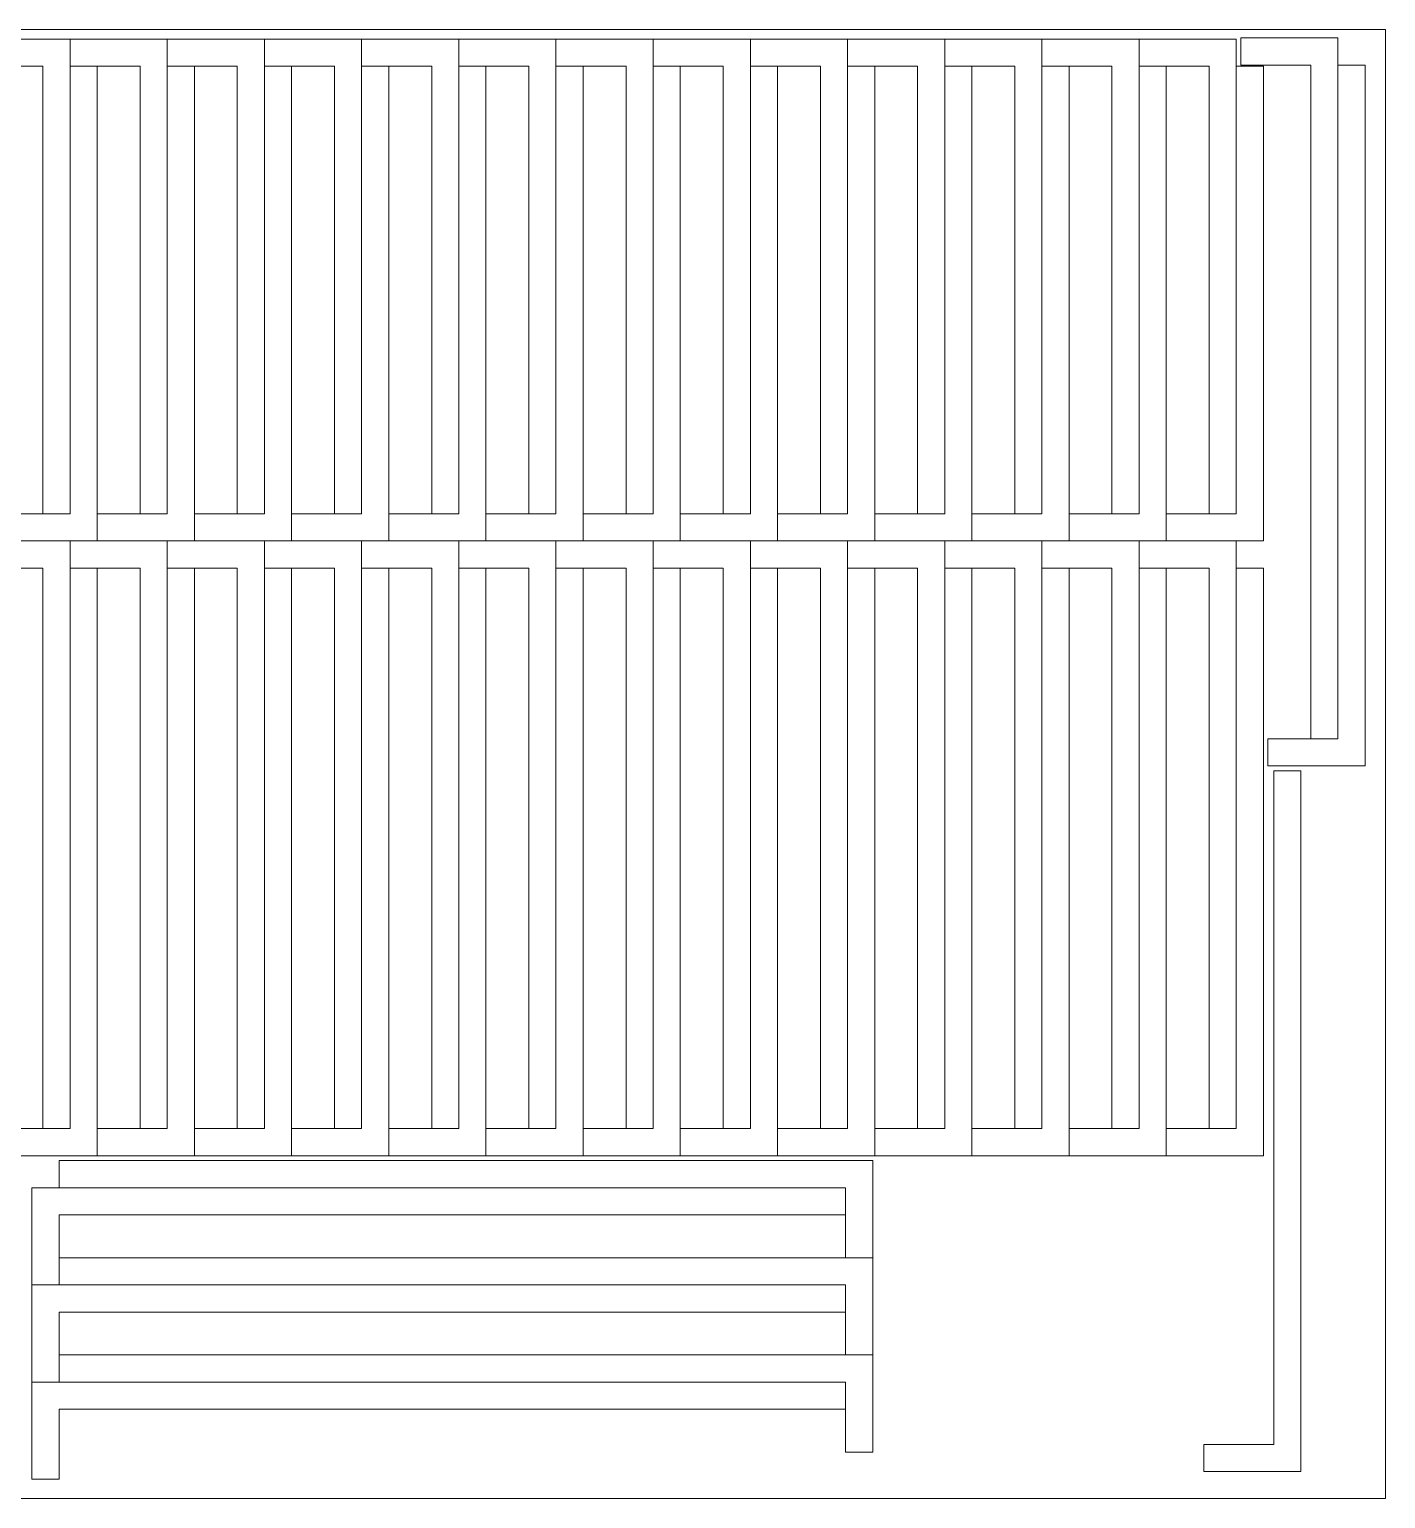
# Model space of a CAD drawing. Header units: millimetres. Extents: x 1869 to 3797, y -919 to 434.
# Drawn here: x 2198 to 2799, y -216 to 434 of the extents above; entities that cross this region are included whole.
import ezdxf

# ---------------------------------------------------------------- set-up
doc = ezdxf.new("R2010")
doc.units = ezdxf.units.MM
doc.header["$MEASUREMENT"] = 0
doc.layers.add('Layer 1', color=7, linetype='Continuous')

msp = doc.modelspace()

# ---------------------------------------------------------------- linework, layer by layer
at = {"layer": 'Layer 1', "color": 250, "lineweight": 20}
msp.add_lwpolyline([(1868.5027, -216.1091), (2798.5027, -216.1091), (2798.5027, 433.8909), (1868.5027, 433.8909), (1868.5027, -216.1091)], close=True, dxfattribs=at)
for points in [[(2173.4411, 429.5683), (2173.4411, 429.5683), (2173.4411, 417.5683), (2173.4411, 417.5683), (2173.4411, 417.5683), (2173.4411, 417.5683), (2204.4411, 417.5683), (2204.4411, 417.5683), (2204.4411, 417.5683), (2204.4411, 417.5683), (2204.4411, 219.5683), (2204.4411, 219.5683), (2204.4411, 219.5683), (2204.4411, 219.5683), (2216.4411, 219.5683), (2216.4411, 219.5683), (2216.4411, 219.5683), (2216.4411, 219.5683), (2216.4411, 417.5683), (2216.4411, 417.5683), (2216.4411, 417.5683), (2216.4411, 417.5683), (2216.4411, 429.5683), (2216.4411, 429.5683), (2216.4411, 429.5683), (2216.4411, 429.5683), (2173.4411, 429.5683), (2173.4411, 429.5683)], [(2216.4411, 429.5683), (2216.4411, 429.5683), (2216.4411, 417.5683), (2216.4411, 417.5683), (2216.4411, 417.5683), (2216.4411, 417.5683), (2247.4411, 417.5683), (2247.4411, 417.5683), (2247.4411, 417.5683), (2247.4411, 417.5683), (2247.4411, 219.5683), (2247.4411, 219.5683), (2247.4411, 219.5683), (2247.4411, 219.5683), (2259.4411, 219.5683), (2259.4411, 219.5683), (2259.4411, 219.5683), (2259.4411, 219.5683), (2259.4411, 417.5683), (2259.4411, 417.5683), (2259.4411, 417.5683), (2259.4411, 417.5683), (2259.4411, 429.5683), (2259.4411, 429.5683), (2259.4411, 429.5683), (2259.4411, 429.5683), (2216.4411, 429.5683), (2216.4411, 429.5683)], [(2259.4411, 429.5683), (2259.4411, 429.5683), (2259.4411, 417.5683), (2259.4411, 417.5683), (2259.4411, 417.5683), (2259.4411, 417.5683), (2290.4411, 417.5683), (2290.4411, 417.5683), (2290.4411, 417.5683), (2290.4411, 417.5683), (2290.4411, 219.5683), (2290.4411, 219.5683), (2290.4411, 219.5683), (2290.4411, 219.5683), (2302.4411, 219.5683), (2302.4411, 219.5683), (2302.4411, 219.5683), (2302.4411, 219.5683), (2302.4411, 417.5683), (2302.4411, 417.5683), (2302.4411, 417.5683), (2302.4411, 417.5683), (2302.4411, 429.5683), (2302.4411, 429.5683), (2302.4411, 429.5683), (2302.4411, 429.5683), (2259.4411, 429.5683), (2259.4411, 429.5683)], [(2302.4411, 429.5683), (2302.4411, 429.5683), (2302.4411, 417.5683), (2302.4411, 417.5683), (2302.4411, 417.5683), (2302.4411, 417.5683), (2333.4411, 417.5683), (2333.4411, 417.5683), (2333.4411, 417.5683), (2333.4411, 417.5683), (2333.4411, 219.5683), (2333.4411, 219.5683), (2333.4411, 219.5683), (2333.4411, 219.5683), (2345.4411, 219.5683), (2345.4411, 219.5683), (2345.4411, 219.5683), (2345.4411, 219.5683), (2345.4411, 417.5683), (2345.4411, 417.5683), (2345.4411, 417.5683), (2345.4411, 417.5683), (2345.4411, 429.5683), (2345.4411, 429.5683), (2345.4411, 429.5683), (2345.4411, 429.5683), (2302.4411, 429.5683), (2302.4411, 429.5683)], [(2345.4411, 429.5683), (2345.4411, 429.5683), (2345.4411, 417.5683), (2345.4411, 417.5683), (2345.4411, 417.5683), (2345.4411, 417.5683), (2376.4411, 417.5683), (2376.4411, 417.5683), (2376.4411, 417.5683), (2376.4411, 417.5683), (2376.4411, 219.5683), (2376.4411, 219.5683), (2376.4411, 219.5683), (2376.4411, 219.5683), (2388.4411, 219.5683), (2388.4411, 219.5683), (2388.4411, 219.5683), (2388.4411, 219.5683), (2388.4411, 417.5683), (2388.4411, 417.5683), (2388.4411, 417.5683), (2388.4411, 417.5683), (2388.4411, 429.5683), (2388.4411, 429.5683), (2388.4411, 429.5683), (2388.4411, 429.5683), (2345.4411, 429.5683), (2345.4411, 429.5683)], [(2388.4411, 429.5683), (2388.4411, 429.5683), (2388.4411, 417.5683), (2388.4411, 417.5683), (2388.4411, 417.5683), (2388.4411, 417.5683), (2419.4411, 417.5683), (2419.4411, 417.5683), (2419.4411, 417.5683), (2419.4411, 417.5683), (2419.4411, 219.5683), (2419.4411, 219.5683), (2419.4411, 219.5683), (2419.4411, 219.5683), (2431.4411, 219.5683), (2431.4411, 219.5683), (2431.4411, 219.5683), (2431.4411, 219.5683), (2431.4411, 417.5683), (2431.4411, 417.5683), (2431.4411, 417.5683), (2431.4411, 417.5683), (2431.4411, 429.5683), (2431.4411, 429.5683), (2431.4411, 429.5683), (2431.4411, 429.5683), (2388.4411, 429.5683), (2388.4411, 429.5683)], [(2431.4411, 429.5683), (2431.4411, 429.5683), (2431.4411, 417.5683), (2431.4411, 417.5683), (2431.4411, 417.5683), (2431.4411, 417.5683), (2462.4411, 417.5683), (2462.4411, 417.5683), (2462.4411, 417.5683), (2462.4411, 417.5683), (2462.4411, 219.5683), (2462.4411, 219.5683), (2462.4411, 219.5683), (2462.4411, 219.5683), (2474.4411, 219.5683), (2474.4411, 219.5683), (2474.4411, 219.5683), (2474.4411, 219.5683), (2474.4411, 417.5683), (2474.4411, 417.5683), (2474.4411, 417.5683), (2474.4411, 417.5683), (2474.4411, 429.5683), (2474.4411, 429.5683), (2474.4411, 429.5683), (2474.4411, 429.5683), (2431.4411, 429.5683), (2431.4411, 429.5683)], [(2474.4411, 429.5683), (2474.4411, 429.5683), (2474.4411, 417.5683), (2474.4411, 417.5683), (2474.4411, 417.5683), (2474.4411, 417.5683), (2505.4411, 417.5683), (2505.4411, 417.5683), (2505.4411, 417.5683), (2505.4411, 417.5683), (2505.4411, 219.5683), (2505.4411, 219.5683), (2505.4411, 219.5683), (2505.4411, 219.5683), (2517.4411, 219.5683), (2517.4411, 219.5683), (2517.4411, 219.5683), (2517.4411, 219.5683), (2517.4411, 417.5683), (2517.4411, 417.5683), (2517.4411, 417.5683), (2517.4411, 417.5683), (2517.4411, 429.5683), (2517.4411, 429.5683), (2517.4411, 429.5683), (2517.4411, 429.5683), (2474.4411, 429.5683), (2474.4411, 429.5683)], [(2517.4411, 429.5683), (2517.4411, 429.5683), (2517.4411, 417.5683), (2517.4411, 417.5683), (2517.4411, 417.5683), (2517.4411, 417.5683), (2548.4411, 417.5683), (2548.4411, 417.5683), (2548.4411, 417.5683), (2548.4411, 417.5683), (2548.4411, 219.5683), (2548.4411, 219.5683), (2548.4411, 219.5683), (2548.4411, 219.5683), (2560.4411, 219.5683), (2560.4411, 219.5683), (2560.4411, 219.5683), (2560.4411, 219.5683), (2560.4411, 417.5683), (2560.4411, 417.5683), (2560.4411, 417.5683), (2560.4411, 417.5683), (2560.4411, 429.5683), (2560.4411, 429.5683), (2560.4411, 429.5683), (2560.4411, 429.5683), (2517.4411, 429.5683), (2517.4411, 429.5683)], [(2560.4411, 429.5683), (2560.4411, 429.5683), (2560.4411, 417.5683), (2560.4411, 417.5683), (2560.4411, 417.5683), (2560.4411, 417.5683), (2591.4411, 417.5683), (2591.4411, 417.5683), (2591.4411, 417.5683), (2591.4411, 417.5683), (2591.4411, 219.5683), (2591.4411, 219.5683), (2591.4411, 219.5683), (2591.4411, 219.5683), (2603.4411, 219.5683), (2603.4411, 219.5683), (2603.4411, 219.5683), (2603.4411, 219.5683), (2603.4411, 417.5683), (2603.4411, 417.5683), (2603.4411, 417.5683), (2603.4411, 417.5683), (2603.4411, 429.5683), (2603.4411, 429.5683), (2603.4411, 429.5683), (2603.4411, 429.5683), (2560.4411, 429.5683), (2560.4411, 429.5683)], [(2603.4411, 429.5683), (2603.4411, 429.5683), (2603.4411, 417.5683), (2603.4411, 417.5683), (2603.4411, 417.5683), (2603.4411, 417.5683), (2634.4411, 417.5683), (2634.4411, 417.5683), (2634.4411, 417.5683), (2634.4411, 417.5683), (2634.4411, 219.5683), (2634.4411, 219.5683), (2634.4411, 219.5683), (2634.4411, 219.5683), (2646.4411, 219.5683), (2646.4411, 219.5683), (2646.4411, 219.5683), (2646.4411, 219.5683), (2646.4411, 417.5683), (2646.4411, 417.5683), (2646.4411, 417.5683), (2646.4411, 417.5683), (2646.4411, 429.5683), (2646.4411, 429.5683), (2646.4411, 429.5683), (2646.4411, 429.5683), (2603.4411, 429.5683), (2603.4411, 429.5683)], [(2646.4411, 429.5683), (2646.4411, 429.5683), (2646.4411, 417.5683), (2646.4411, 417.5683), (2646.4411, 417.5683), (2646.4411, 417.5683), (2677.4411, 417.5683), (2677.4411, 417.5683), (2677.4411, 417.5683), (2677.4411, 417.5683), (2677.4411, 219.5683), (2677.4411, 219.5683), (2677.4411, 219.5683), (2677.4411, 219.5683), (2689.4411, 219.5683), (2689.4411, 219.5683), (2689.4411, 219.5683), (2689.4411, 219.5683), (2689.4411, 417.5683), (2689.4411, 417.5683), (2689.4411, 417.5683), (2689.4411, 417.5683), (2689.4411, 429.5683), (2689.4411, 429.5683), (2689.4411, 429.5683), (2689.4411, 429.5683), (2646.4411, 429.5683), (2646.4411, 429.5683)], [(2689.4411, 429.5683), (2689.4411, 429.5683), (2689.4411, 417.5683), (2689.4411, 417.5683), (2689.4411, 417.5683), (2689.4411, 417.5683), (2720.4411, 417.5683), (2720.4411, 417.5683), (2720.4411, 417.5683), (2720.4411, 417.5683), (2720.4411, 219.5683), (2720.4411, 219.5683), (2720.4411, 219.5683), (2720.4411, 219.5683), (2732.4411, 219.5683), (2732.4411, 219.5683), (2732.4411, 219.5683), (2732.4411, 219.5683), (2732.4411, 417.5683), (2732.4411, 417.5683), (2732.4411, 417.5683), (2732.4411, 417.5683), (2732.4411, 429.5683), (2732.4411, 429.5683), (2732.4411, 429.5683), (2732.4411, 429.5683), (2689.4411, 429.5683), (2689.4411, 429.5683)], [(2734.4345, 430.0979), (2734.4345, 430.0979), (2734.4345, 418.0979), (2734.4345, 418.0979), (2734.4345, 418.0979), (2734.4345, 418.0979), (2765.4345, 418.0979), (2765.4345, 418.0979), (2765.4345, 418.0979), (2765.4345, 418.0979), (2765.4345, 120.0979), (2765.4345, 120.0979), (2765.4345, 120.0979), (2765.4345, 120.0979), (2777.4345, 120.0979), (2777.4345, 120.0979), (2777.4345, 120.0979), (2777.4345, 120.0979), (2777.4345, 418.0979), (2777.4345, 418.0979), (2777.4345, 418.0979), (2777.4345, 418.0979), (2777.4345, 430.0979), (2777.4345, 430.0979), (2777.4345, 430.0979), (2777.4345, 430.0979), (2734.4345, 430.0979), (2734.4345, 430.0979)], [(2185.4411, 207.5683), (2185.4411, 207.5683), (2185.4411, 219.5683), (2185.4411, 219.5683), (2185.4411, 219.5683), (2185.4411, 219.5683), (2216.4411, 219.5683), (2216.4411, 219.5683), (2216.4411, 219.5683), (2216.4411, 219.5683), (2216.4411, 417.5683), (2216.4411, 417.5683), (2216.4411, 417.5683), (2216.4411, 417.5683), (2228.4411, 417.5683), (2228.4411, 417.5683), (2228.4411, 417.5683), (2228.4411, 417.5683), (2228.4411, 219.5683), (2228.4411, 219.5683), (2228.4411, 219.5683), (2228.4411, 219.5683), (2228.4411, 207.5683), (2228.4411, 207.5683), (2228.4411, 207.5683), (2228.4411, 207.5683), (2185.4411, 207.5683), (2185.4411, 207.5683)], [(2228.4411, 207.5683), (2228.4411, 207.5683), (2228.4411, 219.5683), (2228.4411, 219.5683), (2228.4411, 219.5683), (2228.4411, 219.5683), (2259.4411, 219.5683), (2259.4411, 219.5683), (2259.4411, 219.5683), (2259.4411, 219.5683), (2259.4411, 417.5683), (2259.4411, 417.5683), (2259.4411, 417.5683), (2259.4411, 417.5683), (2271.4411, 417.5683), (2271.4411, 417.5683), (2271.4411, 417.5683), (2271.4411, 417.5683), (2271.4411, 219.5683), (2271.4411, 219.5683), (2271.4411, 219.5683), (2271.4411, 219.5683), (2271.4411, 207.5683), (2271.4411, 207.5683), (2271.4411, 207.5683), (2271.4411, 207.5683), (2228.4411, 207.5683), (2228.4411, 207.5683)], [(2271.4411, 207.5683), (2271.4411, 207.5683), (2271.4411, 219.5683), (2271.4411, 219.5683), (2271.4411, 219.5683), (2271.4411, 219.5683), (2302.4411, 219.5683), (2302.4411, 219.5683), (2302.4411, 219.5683), (2302.4411, 219.5683), (2302.4411, 417.5683), (2302.4411, 417.5683), (2302.4411, 417.5683), (2302.4411, 417.5683), (2314.4411, 417.5683), (2314.4411, 417.5683), (2314.4411, 417.5683), (2314.4411, 417.5683), (2314.4411, 219.5683), (2314.4411, 219.5683), (2314.4411, 219.5683), (2314.4411, 219.5683), (2314.4411, 207.5683), (2314.4411, 207.5683), (2314.4411, 207.5683), (2314.4411, 207.5683), (2271.4411, 207.5683), (2271.4411, 207.5683)], [(2314.4411, 207.5683), (2314.4411, 207.5683), (2314.4411, 219.5683), (2314.4411, 219.5683), (2314.4411, 219.5683), (2314.4411, 219.5683), (2345.4411, 219.5683), (2345.4411, 219.5683), (2345.4411, 219.5683), (2345.4411, 219.5683), (2345.4411, 417.5683), (2345.4411, 417.5683), (2345.4411, 417.5683), (2345.4411, 417.5683), (2357.4411, 417.5683), (2357.4411, 417.5683), (2357.4411, 417.5683), (2357.4411, 417.5683), (2357.4411, 219.5683), (2357.4411, 219.5683), (2357.4411, 219.5683), (2357.4411, 219.5683), (2357.4411, 207.5683), (2357.4411, 207.5683), (2357.4411, 207.5683), (2357.4411, 207.5683), (2314.4411, 207.5683), (2314.4411, 207.5683)], [(2357.4411, 207.5683), (2357.4411, 207.5683), (2357.4411, 219.5683), (2357.4411, 219.5683), (2357.4411, 219.5683), (2357.4411, 219.5683), (2388.4411, 219.5683), (2388.4411, 219.5683), (2388.4411, 219.5683), (2388.4411, 219.5683), (2388.4411, 417.5683), (2388.4411, 417.5683), (2388.4411, 417.5683), (2388.4411, 417.5683), (2400.4411, 417.5683), (2400.4411, 417.5683), (2400.4411, 417.5683), (2400.4411, 417.5683), (2400.4411, 219.5683), (2400.4411, 219.5683), (2400.4411, 219.5683), (2400.4411, 219.5683), (2400.4411, 207.5683), (2400.4411, 207.5683), (2400.4411, 207.5683), (2400.4411, 207.5683), (2357.4411, 207.5683), (2357.4411, 207.5683)], [(2400.4411, 207.5683), (2400.4411, 207.5683), (2400.4411, 219.5683), (2400.4411, 219.5683), (2400.4411, 219.5683), (2400.4411, 219.5683), (2431.4411, 219.5683), (2431.4411, 219.5683), (2431.4411, 219.5683), (2431.4411, 219.5683), (2431.4411, 417.5683), (2431.4411, 417.5683), (2431.4411, 417.5683), (2431.4411, 417.5683), (2443.4411, 417.5683), (2443.4411, 417.5683), (2443.4411, 417.5683), (2443.4411, 417.5683), (2443.4411, 219.5683), (2443.4411, 219.5683), (2443.4411, 219.5683), (2443.4411, 219.5683), (2443.4411, 207.5683), (2443.4411, 207.5683), (2443.4411, 207.5683), (2443.4411, 207.5683), (2400.4411, 207.5683), (2400.4411, 207.5683)], [(2443.4411, 207.5683), (2443.4411, 207.5683), (2443.4411, 219.5683), (2443.4411, 219.5683), (2443.4411, 219.5683), (2443.4411, 219.5683), (2474.4411, 219.5683), (2474.4411, 219.5683), (2474.4411, 219.5683), (2474.4411, 219.5683), (2474.4411, 417.5683), (2474.4411, 417.5683), (2474.4411, 417.5683), (2474.4411, 417.5683), (2486.4411, 417.5683), (2486.4411, 417.5683), (2486.4411, 417.5683), (2486.4411, 417.5683), (2486.4411, 219.5683), (2486.4411, 219.5683), (2486.4411, 219.5683), (2486.4411, 219.5683), (2486.4411, 207.5683), (2486.4411, 207.5683), (2486.4411, 207.5683), (2486.4411, 207.5683), (2443.4411, 207.5683), (2443.4411, 207.5683)], [(2486.4411, 207.5683), (2486.4411, 207.5683), (2486.4411, 219.5683), (2486.4411, 219.5683), (2486.4411, 219.5683), (2486.4411, 219.5683), (2517.4411, 219.5683), (2517.4411, 219.5683), (2517.4411, 219.5683), (2517.4411, 219.5683), (2517.4411, 417.5683), (2517.4411, 417.5683), (2517.4411, 417.5683), (2517.4411, 417.5683), (2529.4411, 417.5683), (2529.4411, 417.5683), (2529.4411, 417.5683), (2529.4411, 417.5683), (2529.4411, 219.5683), (2529.4411, 219.5683), (2529.4411, 219.5683), (2529.4411, 219.5683), (2529.4411, 207.5683), (2529.4411, 207.5683), (2529.4411, 207.5683), (2529.4411, 207.5683), (2486.4411, 207.5683), (2486.4411, 207.5683)], [(2529.4411, 207.5683), (2529.4411, 207.5683), (2529.4411, 219.5683), (2529.4411, 219.5683), (2529.4411, 219.5683), (2529.4411, 219.5683), (2560.4411, 219.5683), (2560.4411, 219.5683), (2560.4411, 219.5683), (2560.4411, 219.5683), (2560.4411, 417.5683), (2560.4411, 417.5683), (2560.4411, 417.5683), (2560.4411, 417.5683), (2572.4411, 417.5683), (2572.4411, 417.5683), (2572.4411, 417.5683), (2572.4411, 417.5683), (2572.4411, 219.5683), (2572.4411, 219.5683), (2572.4411, 219.5683), (2572.4411, 219.5683), (2572.4411, 207.5683), (2572.4411, 207.5683), (2572.4411, 207.5683), (2572.4411, 207.5683), (2529.4411, 207.5683), (2529.4411, 207.5683)], [(2572.4411, 207.5683), (2572.4411, 207.5683), (2572.4411, 219.5683), (2572.4411, 219.5683), (2572.4411, 219.5683), (2572.4411, 219.5683), (2603.4411, 219.5683), (2603.4411, 219.5683), (2603.4411, 219.5683), (2603.4411, 219.5683), (2603.4411, 417.5683), (2603.4411, 417.5683), (2603.4411, 417.5683), (2603.4411, 417.5683), (2615.4411, 417.5683), (2615.4411, 417.5683), (2615.4411, 417.5683), (2615.4411, 417.5683), (2615.4411, 219.5683), (2615.4411, 219.5683), (2615.4411, 219.5683), (2615.4411, 219.5683), (2615.4411, 207.5683), (2615.4411, 207.5683), (2615.4411, 207.5683), (2615.4411, 207.5683), (2572.4411, 207.5683), (2572.4411, 207.5683)], [(2615.4411, 207.5683), (2615.4411, 207.5683), (2615.4411, 219.5683), (2615.4411, 219.5683), (2615.4411, 219.5683), (2615.4411, 219.5683), (2646.4411, 219.5683), (2646.4411, 219.5683), (2646.4411, 219.5683), (2646.4411, 219.5683), (2646.4411, 417.5683), (2646.4411, 417.5683), (2646.4411, 417.5683), (2646.4411, 417.5683), (2658.4411, 417.5683), (2658.4411, 417.5683), (2658.4411, 417.5683), (2658.4411, 417.5683), (2658.4411, 219.5683), (2658.4411, 219.5683), (2658.4411, 219.5683), (2658.4411, 219.5683), (2658.4411, 207.5683), (2658.4411, 207.5683), (2658.4411, 207.5683), (2658.4411, 207.5683), (2615.4411, 207.5683), (2615.4411, 207.5683)], [(2658.4411, 207.5683), (2658.4411, 207.5683), (2658.4411, 219.5683), (2658.4411, 219.5683), (2658.4411, 219.5683), (2658.4411, 219.5683), (2689.4411, 219.5683), (2689.4411, 219.5683), (2689.4411, 219.5683), (2689.4411, 219.5683), (2689.4411, 417.5683), (2689.4411, 417.5683), (2689.4411, 417.5683), (2689.4411, 417.5683), (2701.4411, 417.5683), (2701.4411, 417.5683), (2701.4411, 417.5683), (2701.4411, 417.5683), (2701.4411, 219.5683), (2701.4411, 219.5683), (2701.4411, 219.5683), (2701.4411, 219.5683), (2701.4411, 207.5683), (2701.4411, 207.5683), (2701.4411, 207.5683), (2701.4411, 207.5683), (2658.4411, 207.5683), (2658.4411, 207.5683)], [(2701.4411, 207.5683), (2701.4411, 207.5683), (2701.4411, 219.5683), (2701.4411, 219.5683), (2701.4411, 219.5683), (2701.4411, 219.5683), (2732.4411, 219.5683), (2732.4411, 219.5683), (2732.4411, 219.5683), (2732.4411, 219.5683), (2732.4411, 417.5683), (2732.4411, 417.5683), (2732.4411, 417.5683), (2732.4411, 417.5683), (2744.4411, 417.5683), (2744.4411, 417.5683), (2744.4411, 417.5683), (2744.4411, 417.5683), (2744.4411, 219.5683), (2744.4411, 219.5683), (2744.4411, 219.5683), (2744.4411, 219.5683), (2744.4411, 207.5683), (2744.4411, 207.5683), (2744.4411, 207.5683), (2744.4411, 207.5683), (2701.4411, 207.5683), (2701.4411, 207.5683)], [(2746.4345, 108.0979), (2746.4345, 108.0979), (2746.4345, 120.0979), (2746.4345, 120.0979), (2746.4345, 120.0979), (2746.4345, 120.0979), (2777.4345, 120.0979), (2777.4345, 120.0979), (2777.4345, 120.0979), (2777.4345, 120.0979), (2777.4345, 418.0979), (2777.4345, 418.0979), (2777.4345, 418.0979), (2777.4345, 418.0979), (2789.4345, 418.0979), (2789.4345, 418.0979), (2789.4345, 418.0979), (2789.4345, 418.0979), (2789.4345, 120.0979), (2789.4345, 120.0979), (2789.4345, 120.0979), (2789.4345, 120.0979), (2789.4345, 108.0979), (2789.4345, 108.0979), (2789.4345, 108.0979), (2789.4345, 108.0979), (2746.4345, 108.0979), (2746.4345, 108.0979)], [(2173.4411, 207.5683), (2173.4411, 207.5683), (2173.4411, 195.5683), (2173.4411, 195.5683), (2173.4411, 195.5683), (2173.4411, 195.5683), (2204.4411, 195.5683), (2204.4411, 195.5683), (2204.4411, 195.5683), (2204.4411, 195.5683), (2204.4411, -52.4317), (2204.4411, -52.4317), (2204.4411, -52.4317), (2204.4411, -52.4317), (2216.4411, -52.4317), (2216.4411, -52.4317), (2216.4411, -52.4317), (2216.4411, -52.4317), (2216.4411, 195.5683), (2216.4411, 195.5683), (2216.4411, 195.5683), (2216.4411, 195.5683), (2216.4411, 207.5683), (2216.4411, 207.5683), (2216.4411, 207.5683), (2216.4411, 207.5683), (2173.4411, 207.5683), (2173.4411, 207.5683)], [(2216.4411, 207.5683), (2216.4411, 207.5683), (2216.4411, 195.5683), (2216.4411, 195.5683), (2216.4411, 195.5683), (2216.4411, 195.5683), (2247.4411, 195.5683), (2247.4411, 195.5683), (2247.4411, 195.5683), (2247.4411, 195.5683), (2247.4411, -52.4317), (2247.4411, -52.4317), (2247.4411, -52.4317), (2247.4411, -52.4317), (2259.4411, -52.4317), (2259.4411, -52.4317), (2259.4411, -52.4317), (2259.4411, -52.4317), (2259.4411, 195.5683), (2259.4411, 195.5683), (2259.4411, 195.5683), (2259.4411, 195.5683), (2259.4411, 207.5683), (2259.4411, 207.5683), (2259.4411, 207.5683), (2259.4411, 207.5683), (2216.4411, 207.5683), (2216.4411, 207.5683)], [(2259.4411, 207.5683), (2259.4411, 207.5683), (2259.4411, 195.5683), (2259.4411, 195.5683), (2259.4411, 195.5683), (2259.4411, 195.5683), (2290.4411, 195.5683), (2290.4411, 195.5683), (2290.4411, 195.5683), (2290.4411, 195.5683), (2290.4411, -52.4317), (2290.4411, -52.4317), (2290.4411, -52.4317), (2290.4411, -52.4317), (2302.4411, -52.4317), (2302.4411, -52.4317), (2302.4411, -52.4317), (2302.4411, -52.4317), (2302.4411, 195.5683), (2302.4411, 195.5683), (2302.4411, 195.5683), (2302.4411, 195.5683), (2302.4411, 207.5683), (2302.4411, 207.5683), (2302.4411, 207.5683), (2302.4411, 207.5683), (2259.4411, 207.5683), (2259.4411, 207.5683)], [(2302.4411, 207.5683), (2302.4411, 207.5683), (2302.4411, 195.5683), (2302.4411, 195.5683), (2302.4411, 195.5683), (2302.4411, 195.5683), (2333.4411, 195.5683), (2333.4411, 195.5683), (2333.4411, 195.5683), (2333.4411, 195.5683), (2333.4411, -52.4317), (2333.4411, -52.4317), (2333.4411, -52.4317), (2333.4411, -52.4317), (2345.4411, -52.4317), (2345.4411, -52.4317), (2345.4411, -52.4317), (2345.4411, -52.4317), (2345.4411, 195.5683), (2345.4411, 195.5683), (2345.4411, 195.5683), (2345.4411, 195.5683), (2345.4411, 207.5683), (2345.4411, 207.5683), (2345.4411, 207.5683), (2345.4411, 207.5683), (2302.4411, 207.5683), (2302.4411, 207.5683)], [(2345.4411, 207.5683), (2345.4411, 207.5683), (2345.4411, 195.5683), (2345.4411, 195.5683), (2345.4411, 195.5683), (2345.4411, 195.5683), (2376.4411, 195.5683), (2376.4411, 195.5683), (2376.4411, 195.5683), (2376.4411, 195.5683), (2376.4411, -52.4317), (2376.4411, -52.4317), (2376.4411, -52.4317), (2376.4411, -52.4317), (2388.4411, -52.4317), (2388.4411, -52.4317), (2388.4411, -52.4317), (2388.4411, -52.4317), (2388.4411, 195.5683), (2388.4411, 195.5683), (2388.4411, 195.5683), (2388.4411, 195.5683), (2388.4411, 207.5683), (2388.4411, 207.5683), (2388.4411, 207.5683), (2388.4411, 207.5683), (2345.4411, 207.5683), (2345.4411, 207.5683)], [(2388.4411, 207.5683), (2388.4411, 207.5683), (2388.4411, 195.5683), (2388.4411, 195.5683), (2388.4411, 195.5683), (2388.4411, 195.5683), (2419.4411, 195.5683), (2419.4411, 195.5683), (2419.4411, 195.5683), (2419.4411, 195.5683), (2419.4411, -52.4317), (2419.4411, -52.4317), (2419.4411, -52.4317), (2419.4411, -52.4317), (2431.4411, -52.4317), (2431.4411, -52.4317), (2431.4411, -52.4317), (2431.4411, -52.4317), (2431.4411, 195.5683), (2431.4411, 195.5683), (2431.4411, 195.5683), (2431.4411, 195.5683), (2431.4411, 207.5683), (2431.4411, 207.5683), (2431.4411, 207.5683), (2431.4411, 207.5683), (2388.4411, 207.5683), (2388.4411, 207.5683)], [(2388.4411, 207.5683), (2388.4411, 207.5683), (2388.4411, 195.5683), (2388.4411, 195.5683), (2388.4411, 195.5683), (2388.4411, 195.5683), (2419.4411, 195.5683), (2419.4411, 195.5683), (2419.4411, 195.5683), (2419.4411, 195.5683), (2419.4411, -52.4317), (2419.4411, -52.4317), (2419.4411, -52.4317), (2419.4411, -52.4317), (2431.4411, -52.4317), (2431.4411, -52.4317), (2431.4411, -52.4317), (2431.4411, -52.4317), (2431.4411, 195.5683), (2431.4411, 195.5683), (2431.4411, 195.5683), (2431.4411, 195.5683), (2431.4411, 207.5683), (2431.4411, 207.5683), (2431.4411, 207.5683), (2431.4411, 207.5683), (2388.4411, 207.5683), (2388.4411, 207.5683)], [(2431.4411, 207.5683), (2431.4411, 207.5683), (2431.4411, 195.5683), (2431.4411, 195.5683), (2431.4411, 195.5683), (2431.4411, 195.5683), (2462.4411, 195.5683), (2462.4411, 195.5683), (2462.4411, 195.5683), (2462.4411, 195.5683), (2462.4411, -52.4317), (2462.4411, -52.4317), (2462.4411, -52.4317), (2462.4411, -52.4317), (2474.4411, -52.4317), (2474.4411, -52.4317), (2474.4411, -52.4317), (2474.4411, -52.4317), (2474.4411, 195.5683), (2474.4411, 195.5683), (2474.4411, 195.5683), (2474.4411, 195.5683), (2474.4411, 207.5683), (2474.4411, 207.5683), (2474.4411, 207.5683), (2474.4411, 207.5683), (2431.4411, 207.5683), (2431.4411, 207.5683)], [(2474.4411, 207.5683), (2474.4411, 207.5683), (2474.4411, 195.5683), (2474.4411, 195.5683), (2474.4411, 195.5683), (2474.4411, 195.5683), (2505.4411, 195.5683), (2505.4411, 195.5683), (2505.4411, 195.5683), (2505.4411, 195.5683), (2505.4411, -52.4317), (2505.4411, -52.4317), (2505.4411, -52.4317), (2505.4411, -52.4317), (2517.4411, -52.4317), (2517.4411, -52.4317), (2517.4411, -52.4317), (2517.4411, -52.4317), (2517.4411, 195.5683), (2517.4411, 195.5683), (2517.4411, 195.5683), (2517.4411, 195.5683), (2517.4411, 207.5683), (2517.4411, 207.5683), (2517.4411, 207.5683), (2517.4411, 207.5683), (2474.4411, 207.5683), (2474.4411, 207.5683)], [(2517.4411, 207.5683), (2517.4411, 207.5683), (2517.4411, 195.5683), (2517.4411, 195.5683), (2517.4411, 195.5683), (2517.4411, 195.5683), (2548.4411, 195.5683), (2548.4411, 195.5683), (2548.4411, 195.5683), (2548.4411, 195.5683), (2548.4411, -52.4317), (2548.4411, -52.4317), (2548.4411, -52.4317), (2548.4411, -52.4317), (2560.4411, -52.4317), (2560.4411, -52.4317), (2560.4411, -52.4317), (2560.4411, -52.4317), (2560.4411, 195.5683), (2560.4411, 195.5683), (2560.4411, 195.5683), (2560.4411, 195.5683), (2560.4411, 207.5683), (2560.4411, 207.5683), (2560.4411, 207.5683), (2560.4411, 207.5683), (2517.4411, 207.5683), (2517.4411, 207.5683)], [(2560.4411, 207.5683), (2560.4411, 207.5683), (2560.4411, 195.5683), (2560.4411, 195.5683), (2560.4411, 195.5683), (2560.4411, 195.5683), (2591.4411, 195.5683), (2591.4411, 195.5683), (2591.4411, 195.5683), (2591.4411, 195.5683), (2591.4411, -52.4317), (2591.4411, -52.4317), (2591.4411, -52.4317), (2591.4411, -52.4317), (2603.4411, -52.4317), (2603.4411, -52.4317), (2603.4411, -52.4317), (2603.4411, -52.4317), (2603.4411, 195.5683), (2603.4411, 195.5683), (2603.4411, 195.5683), (2603.4411, 195.5683), (2603.4411, 207.5683), (2603.4411, 207.5683), (2603.4411, 207.5683), (2603.4411, 207.5683), (2560.4411, 207.5683), (2560.4411, 207.5683)], [(2603.4411, 207.5683), (2603.4411, 207.5683), (2603.4411, 195.5683), (2603.4411, 195.5683), (2603.4411, 195.5683), (2603.4411, 195.5683), (2634.4411, 195.5683), (2634.4411, 195.5683), (2634.4411, 195.5683), (2634.4411, 195.5683), (2634.4411, -52.4317), (2634.4411, -52.4317), (2634.4411, -52.4317), (2634.4411, -52.4317), (2646.4411, -52.4317), (2646.4411, -52.4317), (2646.4411, -52.4317), (2646.4411, -52.4317), (2646.4411, 195.5683), (2646.4411, 195.5683), (2646.4411, 195.5683), (2646.4411, 195.5683), (2646.4411, 207.5683), (2646.4411, 207.5683), (2646.4411, 207.5683), (2646.4411, 207.5683), (2603.4411, 207.5683), (2603.4411, 207.5683)], [(2646.4411, 207.5683), (2646.4411, 207.5683), (2646.4411, 195.5683), (2646.4411, 195.5683), (2646.4411, 195.5683), (2646.4411, 195.5683), (2677.4411, 195.5683), (2677.4411, 195.5683), (2677.4411, 195.5683), (2677.4411, 195.5683), (2677.4411, -52.4317), (2677.4411, -52.4317), (2677.4411, -52.4317), (2677.4411, -52.4317), (2689.4411, -52.4317), (2689.4411, -52.4317), (2689.4411, -52.4317), (2689.4411, -52.4317), (2689.4411, 195.5683), (2689.4411, 195.5683), (2689.4411, 195.5683), (2689.4411, 195.5683), (2689.4411, 207.5683), (2689.4411, 207.5683), (2689.4411, 207.5683), (2689.4411, 207.5683), (2646.4411, 207.5683), (2646.4411, 207.5683)], [(2689.4411, 207.5683), (2689.4411, 207.5683), (2689.4411, 195.5683), (2689.4411, 195.5683), (2689.4411, 195.5683), (2689.4411, 195.5683), (2720.4411, 195.5683), (2720.4411, 195.5683), (2720.4411, 195.5683), (2720.4411, 195.5683), (2720.4411, -52.4317), (2720.4411, -52.4317), (2720.4411, -52.4317), (2720.4411, -52.4317), (2732.4411, -52.4317), (2732.4411, -52.4317), (2732.4411, -52.4317), (2732.4411, -52.4317), (2732.4411, 195.5683), (2732.4411, 195.5683), (2732.4411, 195.5683), (2732.4411, 195.5683), (2732.4411, 207.5683), (2732.4411, 207.5683), (2732.4411, 207.5683), (2732.4411, 207.5683), (2689.4411, 207.5683), (2689.4411, 207.5683)], [(2185.4411, -64.4317), (2185.4411, -64.4317), (2185.4411, -52.4317), (2185.4411, -52.4317), (2185.4411, -52.4317), (2185.4411, -52.4317), (2216.4411, -52.4317), (2216.4411, -52.4317), (2216.4411, -52.4317), (2216.4411, -52.4317), (2216.4411, 195.5683), (2216.4411, 195.5683), (2216.4411, 195.5683), (2216.4411, 195.5683), (2228.4411, 195.5683), (2228.4411, 195.5683), (2228.4411, 195.5683), (2228.4411, 195.5683), (2228.4411, -52.4317), (2228.4411, -52.4317), (2228.4411, -52.4317), (2228.4411, -52.4317), (2228.4411, -64.4317), (2228.4411, -64.4317), (2228.4411, -64.4317), (2228.4411, -64.4317), (2185.4411, -64.4317), (2185.4411, -64.4317)], [(2228.4411, -64.4317), (2228.4411, -64.4317), (2228.4411, -52.4317), (2228.4411, -52.4317), (2228.4411, -52.4317), (2228.4411, -52.4317), (2259.4411, -52.4317), (2259.4411, -52.4317), (2259.4411, -52.4317), (2259.4411, -52.4317), (2259.4411, 195.5683), (2259.4411, 195.5683), (2259.4411, 195.5683), (2259.4411, 195.5683), (2271.4411, 195.5683), (2271.4411, 195.5683), (2271.4411, 195.5683), (2271.4411, 195.5683), (2271.4411, -52.4317), (2271.4411, -52.4317), (2271.4411, -52.4317), (2271.4411, -52.4317), (2271.4411, -64.4317), (2271.4411, -64.4317), (2271.4411, -64.4317), (2271.4411, -64.4317), (2228.4411, -64.4317), (2228.4411, -64.4317)], [(2271.4411, -64.4317), (2271.4411, -64.4317), (2271.4411, -52.4317), (2271.4411, -52.4317), (2271.4411, -52.4317), (2271.4411, -52.4317), (2302.4411, -52.4317), (2302.4411, -52.4317), (2302.4411, -52.4317), (2302.4411, -52.4317), (2302.4411, 195.5683), (2302.4411, 195.5683), (2302.4411, 195.5683), (2302.4411, 195.5683), (2314.4411, 195.5683), (2314.4411, 195.5683), (2314.4411, 195.5683), (2314.4411, 195.5683), (2314.4411, -52.4317), (2314.4411, -52.4317), (2314.4411, -52.4317), (2314.4411, -52.4317), (2314.4411, -64.4317), (2314.4411, -64.4317), (2314.4411, -64.4317), (2314.4411, -64.4317), (2271.4411, -64.4317), (2271.4411, -64.4317)], [(2314.4411, -64.4317), (2314.4411, -64.4317), (2314.4411, -52.4317), (2314.4411, -52.4317), (2314.4411, -52.4317), (2314.4411, -52.4317), (2345.4411, -52.4317), (2345.4411, -52.4317), (2345.4411, -52.4317), (2345.4411, -52.4317), (2345.4411, 195.5683), (2345.4411, 195.5683), (2345.4411, 195.5683), (2345.4411, 195.5683), (2357.4411, 195.5683), (2357.4411, 195.5683), (2357.4411, 195.5683), (2357.4411, 195.5683), (2357.4411, -52.4317), (2357.4411, -52.4317), (2357.4411, -52.4317), (2357.4411, -52.4317), (2357.4411, -64.4317), (2357.4411, -64.4317), (2357.4411, -64.4317), (2357.4411, -64.4317), (2314.4411, -64.4317), (2314.4411, -64.4317)], [(2357.4411, -64.4317), (2357.4411, -64.4317), (2357.4411, -52.4317), (2357.4411, -52.4317), (2357.4411, -52.4317), (2357.4411, -52.4317), (2388.4411, -52.4317), (2388.4411, -52.4317), (2388.4411, -52.4317), (2388.4411, -52.4317), (2388.4411, 195.5683), (2388.4411, 195.5683), (2388.4411, 195.5683), (2388.4411, 195.5683), (2400.4411, 195.5683), (2400.4411, 195.5683), (2400.4411, 195.5683), (2400.4411, 195.5683), (2400.4411, -52.4317), (2400.4411, -52.4317), (2400.4411, -52.4317), (2400.4411, -52.4317), (2400.4411, -64.4317), (2400.4411, -64.4317), (2400.4411, -64.4317), (2400.4411, -64.4317), (2357.4411, -64.4317), (2357.4411, -64.4317)], [(2400.4411, -64.4317), (2400.4411, -64.4317), (2400.4411, -52.4317), (2400.4411, -52.4317), (2400.4411, -52.4317), (2400.4411, -52.4317), (2431.4411, -52.4317), (2431.4411, -52.4317), (2431.4411, -52.4317), (2431.4411, -52.4317), (2431.4411, 195.5683), (2431.4411, 195.5683), (2431.4411, 195.5683), (2431.4411, 195.5683), (2443.4411, 195.5683), (2443.4411, 195.5683), (2443.4411, 195.5683), (2443.4411, 195.5683), (2443.4411, -52.4317), (2443.4411, -52.4317), (2443.4411, -52.4317), (2443.4411, -52.4317), (2443.4411, -64.4317), (2443.4411, -64.4317), (2443.4411, -64.4317), (2443.4411, -64.4317), (2400.4411, -64.4317), (2400.4411, -64.4317)], [(2443.4411, -64.4317), (2443.4411, -64.4317), (2443.4411, -52.4317), (2443.4411, -52.4317), (2443.4411, -52.4317), (2443.4411, -52.4317), (2474.4411, -52.4317), (2474.4411, -52.4317), (2474.4411, -52.4317), (2474.4411, -52.4317), (2474.4411, 195.5683), (2474.4411, 195.5683), (2474.4411, 195.5683), (2474.4411, 195.5683), (2486.4411, 195.5683), (2486.4411, 195.5683), (2486.4411, 195.5683), (2486.4411, 195.5683), (2486.4411, -52.4317), (2486.4411, -52.4317), (2486.4411, -52.4317), (2486.4411, -52.4317), (2486.4411, -64.4317), (2486.4411, -64.4317), (2486.4411, -64.4317), (2486.4411, -64.4317), (2443.4411, -64.4317), (2443.4411, -64.4317)], [(2486.4411, -64.4317), (2486.4411, -64.4317), (2486.4411, -52.4317), (2486.4411, -52.4317), (2486.4411, -52.4317), (2486.4411, -52.4317), (2517.4411, -52.4317), (2517.4411, -52.4317), (2517.4411, -52.4317), (2517.4411, -52.4317), (2517.4411, 195.5683), (2517.4411, 195.5683), (2517.4411, 195.5683), (2517.4411, 195.5683), (2529.4411, 195.5683), (2529.4411, 195.5683), (2529.4411, 195.5683), (2529.4411, 195.5683), (2529.4411, -52.4317), (2529.4411, -52.4317), (2529.4411, -52.4317), (2529.4411, -52.4317), (2529.4411, -64.4317), (2529.4411, -64.4317), (2529.4411, -64.4317), (2529.4411, -64.4317), (2486.4411, -64.4317), (2486.4411, -64.4317)], [(2529.4411, -64.4317), (2529.4411, -64.4317), (2529.4411, -52.4317), (2529.4411, -52.4317), (2529.4411, -52.4317), (2529.4411, -52.4317), (2560.4411, -52.4317), (2560.4411, -52.4317), (2560.4411, -52.4317), (2560.4411, -52.4317), (2560.4411, 195.5683), (2560.4411, 195.5683), (2560.4411, 195.5683), (2560.4411, 195.5683), (2572.4411, 195.5683), (2572.4411, 195.5683), (2572.4411, 195.5683), (2572.4411, 195.5683), (2572.4411, -52.4317), (2572.4411, -52.4317), (2572.4411, -52.4317), (2572.4411, -52.4317), (2572.4411, -64.4317), (2572.4411, -64.4317), (2572.4411, -64.4317), (2572.4411, -64.4317), (2529.4411, -64.4317), (2529.4411, -64.4317)], [(2572.4411, -64.4317), (2572.4411, -64.4317), (2572.4411, -52.4317), (2572.4411, -52.4317), (2572.4411, -52.4317), (2572.4411, -52.4317), (2603.4411, -52.4317), (2603.4411, -52.4317), (2603.4411, -52.4317), (2603.4411, -52.4317), (2603.4411, 195.5683), (2603.4411, 195.5683), (2603.4411, 195.5683), (2603.4411, 195.5683), (2615.4411, 195.5683), (2615.4411, 195.5683), (2615.4411, 195.5683), (2615.4411, 195.5683), (2615.4411, -52.4317), (2615.4411, -52.4317), (2615.4411, -52.4317), (2615.4411, -52.4317), (2615.4411, -64.4317), (2615.4411, -64.4317), (2615.4411, -64.4317), (2615.4411, -64.4317), (2572.4411, -64.4317), (2572.4411, -64.4317)], [(2615.4411, -64.4317), (2615.4411, -64.4317), (2615.4411, -52.4317), (2615.4411, -52.4317), (2615.4411, -52.4317), (2615.4411, -52.4317), (2646.4411, -52.4317), (2646.4411, -52.4317), (2646.4411, -52.4317), (2646.4411, -52.4317), (2646.4411, 195.5683), (2646.4411, 195.5683), (2646.4411, 195.5683), (2646.4411, 195.5683), (2658.4411, 195.5683), (2658.4411, 195.5683), (2658.4411, 195.5683), (2658.4411, 195.5683), (2658.4411, -52.4317), (2658.4411, -52.4317), (2658.4411, -52.4317), (2658.4411, -52.4317), (2658.4411, -64.4317), (2658.4411, -64.4317), (2658.4411, -64.4317), (2658.4411, -64.4317), (2615.4411, -64.4317), (2615.4411, -64.4317)], [(2658.4411, -64.4317), (2658.4411, -64.4317), (2658.4411, -52.4317), (2658.4411, -52.4317), (2658.4411, -52.4317), (2658.4411, -52.4317), (2689.4411, -52.4317), (2689.4411, -52.4317), (2689.4411, -52.4317), (2689.4411, -52.4317), (2689.4411, 195.5683), (2689.4411, 195.5683), (2689.4411, 195.5683), (2689.4411, 195.5683), (2701.4411, 195.5683), (2701.4411, 195.5683), (2701.4411, 195.5683), (2701.4411, 195.5683), (2701.4411, -52.4317), (2701.4411, -52.4317), (2701.4411, -52.4317), (2701.4411, -52.4317), (2701.4411, -64.4317), (2701.4411, -64.4317), (2701.4411, -64.4317), (2701.4411, -64.4317), (2658.4411, -64.4317), (2658.4411, -64.4317)], [(2701.4411, -64.4317), (2701.4411, -64.4317), (2701.4411, -52.4317), (2701.4411, -52.4317), (2701.4411, -52.4317), (2701.4411, -52.4317), (2732.4411, -52.4317), (2732.4411, -52.4317), (2732.4411, -52.4317), (2732.4411, -52.4317), (2732.4411, 195.5683), (2732.4411, 195.5683), (2732.4411, 195.5683), (2732.4411, 195.5683), (2744.4411, 195.5683), (2744.4411, 195.5683), (2744.4411, 195.5683), (2744.4411, 195.5683), (2744.4411, -52.4317), (2744.4411, -52.4317), (2744.4411, -52.4317), (2744.4411, -52.4317), (2744.4411, -64.4317), (2744.4411, -64.4317), (2744.4411, -64.4317), (2744.4411, -64.4317), (2701.4411, -64.4317), (2701.4411, -64.4317)], [(2718.0281, -204.1073), (2718.0281, -204.1073), (2718.0281, -192.1073), (2718.0281, -192.1073), (2718.0281, -192.1073), (2718.0281, -192.1073), (2749.0281, -192.1073), (2749.0281, -192.1073), (2749.0281, -192.1073), (2749.0281, -192.1073), (2749.0281, 105.8927), (2749.0281, 105.8927), (2749.0281, 105.8927), (2749.0281, 105.8927), (2761.0281, 105.8927), (2761.0281, 105.8927), (2761.0281, 105.8927), (2761.0281, 105.8927), (2761.0281, -192.1073), (2761.0281, -192.1073), (2761.0281, -192.1073), (2761.0281, -192.1073), (2761.0281, -204.1073), (2761.0281, -204.1073), (2761.0281, -204.1073), (2761.0281, -204.1073), (2718.0281, -204.1073), (2718.0281, -204.1073)], [(2571.5807, -109.5614), (2571.5807, -109.5614), (2559.5807, -109.5614), (2559.5807, -109.5614), (2559.5807, -109.5614), (2559.5807, -109.5614), (2559.5807, -78.5614), (2559.5807, -78.5614), (2559.5807, -78.5614), (2559.5807, -78.5614), (2211.5807, -78.5614), (2211.5807, -78.5614), (2211.5807, -78.5614), (2211.5807, -78.5614), (2211.5807, -66.5614), (2211.5807, -66.5614), (2211.5807, -66.5614), (2211.5807, -66.5614), (2559.5807, -66.5614), (2559.5807, -66.5614), (2559.5807, -66.5614), (2559.5807, -66.5614), (2571.5807, -66.5614), (2571.5807, -66.5614), (2571.5807, -66.5614), (2571.5807, -66.5614), (2571.5807, -109.5614), (2571.5807, -109.5614)], [(2199.5807, -121.5614), (2199.5807, -121.5614), (2211.5807, -121.5614), (2211.5807, -121.5614), (2211.5807, -121.5614), (2211.5807, -121.5614), (2211.5807, -90.5614), (2211.5807, -90.5614), (2211.5807, -90.5614), (2211.5807, -90.5614), (2559.5807, -90.5614), (2559.5807, -90.5614), (2559.5807, -90.5614), (2559.5807, -90.5614), (2559.5807, -78.5614), (2559.5807, -78.5614), (2559.5807, -78.5614), (2559.5807, -78.5614), (2211.5807, -78.5614), (2211.5807, -78.5614), (2211.5807, -78.5614), (2211.5807, -78.5614), (2199.5807, -78.5614), (2199.5807, -78.5614), (2199.5807, -78.5614), (2199.5807, -78.5614), (2199.5807, -121.5614), (2199.5807, -121.5614)], [(2571.5807, -152.5614), (2571.5807, -152.5614), (2559.5807, -152.5614), (2559.5807, -152.5614), (2559.5807, -152.5614), (2559.5807, -152.5614), (2559.5807, -121.5614), (2559.5807, -121.5614), (2559.5807, -121.5614), (2559.5807, -121.5614), (2211.5807, -121.5614), (2211.5807, -121.5614), (2211.5807, -121.5614), (2211.5807, -121.5614), (2211.5807, -109.5614), (2211.5807, -109.5614), (2211.5807, -109.5614), (2211.5807, -109.5614), (2559.5807, -109.5614), (2559.5807, -109.5614), (2559.5807, -109.5614), (2559.5807, -109.5614), (2571.5807, -109.5614), (2571.5807, -109.5614), (2571.5807, -109.5614), (2571.5807, -109.5614), (2571.5807, -152.5614), (2571.5807, -152.5614)], [(2199.5807, -164.5614), (2199.5807, -164.5614), (2211.5807, -164.5614), (2211.5807, -164.5614), (2211.5807, -164.5614), (2211.5807, -164.5614), (2211.5807, -133.5614), (2211.5807, -133.5614), (2211.5807, -133.5614), (2211.5807, -133.5614), (2559.5807, -133.5614), (2559.5807, -133.5614), (2559.5807, -133.5614), (2559.5807, -133.5614), (2559.5807, -121.5614), (2559.5807, -121.5614), (2559.5807, -121.5614), (2559.5807, -121.5614), (2211.5807, -121.5614), (2211.5807, -121.5614), (2211.5807, -121.5614), (2211.5807, -121.5614), (2199.5807, -121.5614), (2199.5807, -121.5614), (2199.5807, -121.5614), (2199.5807, -121.5614), (2199.5807, -164.5614), (2199.5807, -164.5614)], [(2571.5807, -195.5614), (2571.5807, -195.5614), (2559.5807, -195.5614), (2559.5807, -195.5614), (2559.5807, -195.5614), (2559.5807, -195.5614), (2559.5807, -164.5614), (2559.5807, -164.5614), (2559.5807, -164.5614), (2559.5807, -164.5614), (2211.5807, -164.5614), (2211.5807, -164.5614), (2211.5807, -164.5614), (2211.5807, -164.5614), (2211.5807, -152.5614), (2211.5807, -152.5614), (2211.5807, -152.5614), (2211.5807, -152.5614), (2559.5807, -152.5614), (2559.5807, -152.5614), (2559.5807, -152.5614), (2559.5807, -152.5614), (2571.5807, -152.5614), (2571.5807, -152.5614), (2571.5807, -152.5614), (2571.5807, -152.5614), (2571.5807, -195.5614), (2571.5807, -195.5614)], [(2199.5807, -207.5614), (2199.5807, -207.5614), (2211.5807, -207.5614), (2211.5807, -207.5614), (2211.5807, -207.5614), (2211.5807, -207.5614), (2211.5807, -176.5614), (2211.5807, -176.5614), (2211.5807, -176.5614), (2211.5807, -176.5614), (2559.5807, -176.5614), (2559.5807, -176.5614), (2559.5807, -176.5614), (2559.5807, -176.5614), (2559.5807, -164.5614), (2559.5807, -164.5614), (2559.5807, -164.5614), (2559.5807, -164.5614), (2211.5807, -164.5614), (2211.5807, -164.5614), (2211.5807, -164.5614), (2211.5807, -164.5614), (2199.5807, -164.5614), (2199.5807, -164.5614), (2199.5807, -164.5614), (2199.5807, -164.5614), (2199.5807, -207.5614), (2199.5807, -207.5614)]]:
    msp.add_open_spline(points, degree=3, knots=[0, 0, 0, 0, 0.125, 0.125, 0.125, 0.125, 0.25, 0.25, 0.25, 0.25, 0.375, 0.375, 0.375, 0.375, 0.5, 0.5, 0.5, 0.5, 0.625, 0.625, 0.625, 0.625, 0.75, 0.75, 0.75, 0.75, 1, 1, 1, 1], dxfattribs=at)

doc.saveas('drawing.dxf')
